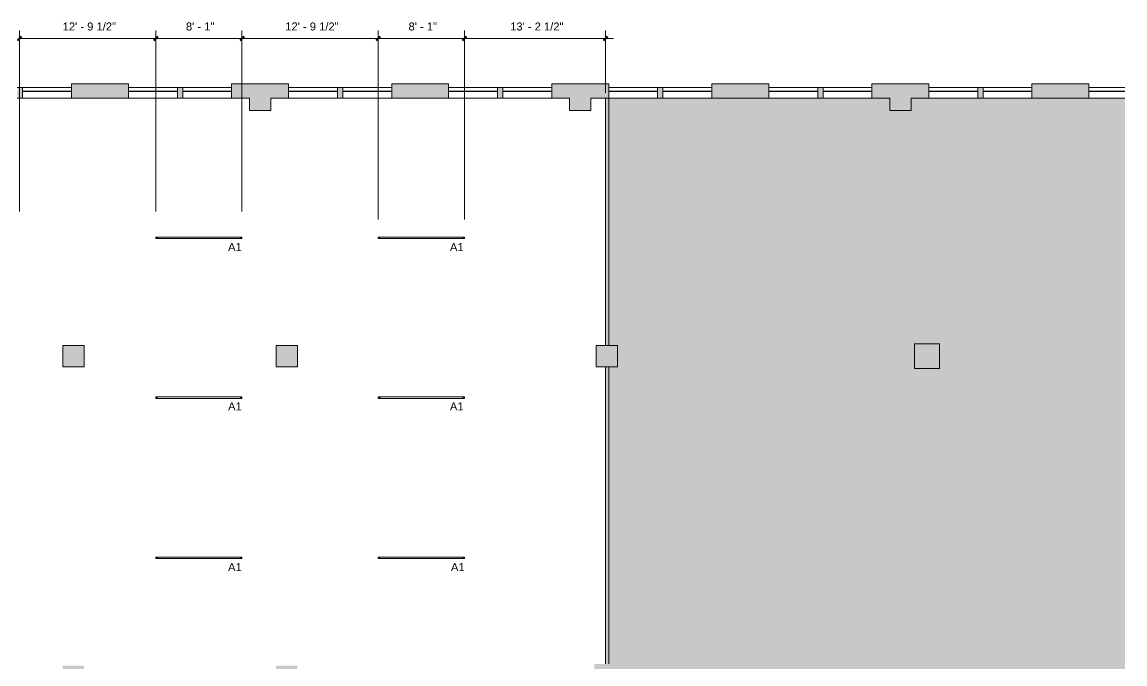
# Model space of a CAD drawing. Header units: inches. Extents: x 0 to 2024, y 708 to 2121.
# Drawn here: x 783 to 2024, y 1400 to 2121 of the extents above; entities that cross this region are included whole.
import ezdxf

# ---------------------------------------------------------------- set-up
doc = ezdxf.new("R2010")
doc.units = ezdxf.units.IN
doc.header["$MEASUREMENT"] = 0
for name, color, linetype, lineweight in [('A-ANNO-DIMS', 211, 'Continuous', 9), ('A-ANNO-DIMS-96', 211, 'Continuous', 9), ('A-CLNG', 13, 'Continuous', 13), ('A-DETL', 90, 'Continuous', 9), ('A-DETL-GENF', 92, 'Continuous', 9), ('A-WALL-PATT', 111, 'Continuous', 13), ('E-LITE-EQPM', 33, 'Continuous', 9), ('E-LITE-EQPM-IDEN', 33, 'Continuous', 9), ('I-WALL', 2, 'Continuous', 13), ('Victor Bldg - 6th Floor_LINK_dwg', 8, 'Continuous', 9), ('WINDOWS', 7, 'Continuous', 9), ('WINDOWS SILL', 7, 'Continuous', 9)]:
    doc.layers.add(name, color=color, linetype=linetype, lineweight=lineweight)
doc.styles.add('Arial', font='arial.ttf', dxfattribs={"height": 9})
doc.styles.add('Swis721 Lt BT', font='swissl.ttf', dxfattribs={"height": 9})
doc.dimstyles.new('OTJ_-_3_32__Linear__1_2__Tolerance', dxfattribs={"dimscale": 12, "dimtxt": 9.497835, "dimasz": 0.375, "dimexe": 0.75, "dimexo": 0.5, "dimgap": 0.5, "dimtad": 1, "dimdec": 1, "dimrnd": 0.5, "dimzin": 3, "dimdsep": 46, "dimlunit": 4, "dimtxsty": 'Swis721 Lt BT', "dimblk1": 'OBLIQUE', "dimblk2": 'OBLIQUE', "dimsah": 1, "dimcen": 0.09, "dimdle": 0.75, "dimazin": 0, "dimtfac": 1, "dimtdec": 4, "dimtix": 1, "dimtmove": 0, "dimatfit": 3, "dimfxl": 1, "dimtvp": 1, "dimfrac": 2, "dimtolj": 1, "dimtzin": 0, "dimarcsym": 2})

# ---------------------------------------------------------------- blocks, each defined once
blk = doc.blocks.new('Victor Bldg - 6th Floor_LINK_dwg-6972721-Level 06  RCP')
at = {"layer": 'WINDOWS'}
for p, q in [((839, 2043.5), (784, 2043.5)), ((839, 2043.2), (784, 2043.2)), ((958, 2043.5), (903, 2043.5)), ((958, 2043.2), (903, 2043.2)), ((1019, 2043.5), (964, 2043.5)), ((1019, 2043.2), (964, 2043.2)), ((1138, 2043.5), (1083, 2043.5)), ((1138, 2043.2), (1083, 2043.2)), ((1199, 2043.5), (1144, 2043.5)), ((1199, 2043.2), (1144, 2043.2)), ((1318, 2043.5), (1263, 2043.5)), ((1318, 2043.2), (1263, 2043.2)), ((1379, 2043.5), (1324, 2043.5)), ((1379, 2043.2), (1324, 2043.2)), ((1498, 2043.5), (1443, 2043.5)), ((1498, 2043.2), (1443, 2043.2)), ((1559, 2043.5), (1504, 2043.5)), ((1559, 2043.2), (1504, 2043.2)), ((1678, 2043.5), (1623, 2043.5)), ((1678, 2043.2), (1623, 2043.2)), ((1739, 2043.5), (1684, 2043.5)), ((1739, 2043.2), (1684, 2043.2)), ((1858, 2043.5), (1803, 2043.5)), ((1858, 2043.2), (1803, 2043.2)), ((1919, 2043.5), (1864, 2043.5)), ((1919, 2043.2), (1864, 2043.2)), ((2023.5, 2043.5), (1983, 2043.5)), ((2023.5, 2043.2), (1983, 2043.2))]:
    blk.add_line(p, q, dxfattribs=at)
at = {"layer": 'WINDOWS SILL'}
for p, q in [((839, 2047.5), (784, 2047.5)), ((958, 2047.5), (903, 2047.5)), ((1019, 2047.5), (964, 2047.5)), ((1138, 2047.5), (1083, 2047.5)), ((1199, 2047.5), (1144, 2047.5)), ((1318, 2047.5), (1263, 2047.5)), ((1379, 2047.5), (1324, 2047.5)), ((1498, 2047.5), (1443, 2047.5)), ((1559, 2047.5), (1504, 2047.5)), ((1678, 2047.5), (1623, 2047.5)), ((1739, 2047.5), (1684, 2047.5)), ((1858, 2047.5), (1803, 2047.5)), ((1919, 2047.5), (1864, 2047.5)), ((2023.5, 2047.5), (1983, 2047.5)), ((839, 2035.5), (784, 2035.5)), ((958, 2035.5), (903, 2035.5)), ((1019, 2035.5), (964, 2035.5)), ((1138, 2035.5), (1083, 2035.5)), ((1199, 2035.5), (1144, 2035.5)), ((1318, 2035.5), (1263, 2035.5)), ((1379, 2035.5), (1324, 2035.5)), ((1498, 2035.5), (1443, 2035.5)), ((1559, 2035.5), (1504, 2035.5)), ((1678, 2035.5), (1623, 2035.5)), ((1739, 2035.5), (1684, 2035.5)), ((1858, 2035.5), (1803, 2035.5)), ((1919, 2035.5), (1864, 2035.5)), ((2023.5, 2035.5), (1983, 2035.5))]:
    blk.add_line(p, q, dxfattribs=at)
blk = doc.blocks.new('L-Pendant-Axis-Sculpt-Direct_Indirect - SCDI-F-8-4584194-Level 06  RCP')
at = {"layer": 'A-DETL-GENF'}
for p, q in [((48.5, 0.875), (-48.5, 0.875)), ((-48.5, 0.875), (-48.5, -0.875)), ((-48.5, 0.875), (48.5, 0.875)), ((-48.5, -0.875), (-48.5, 0.875)), ((48.5, -0.875), (48.5, 0.875)), ((48.5, 0.875), (48.5, -0.875)), ((-48.5, -0.875), (48.5, -0.875)), ((48.5, -0.875), (-48.5, -0.875))]:
    blk.add_line(p, q, dxfattribs=at)
for centre in [(-47, 0), (47, 0)]:
    blk.add_circle(centre, 0.25, dxfattribs=at)
blk = doc.blocks.new('DIMBLOCK14-Level 06  RCP')
at = {"layer": 'A-ANNO-DIMS-96'}
for p, q in [((780.4, 1908.1), (780.4, 2111.6)), ((933.6, 1908.1), (933.6, 2111.6)), ((780.4, 2102.6), (933.6, 2102.6)), ((780.4, 2102.6), (780.4, 1908.1)), ((933.6, 2102.6), (933.6, 1908.1))]:
    blk.add_line(p, q, dxfattribs=at)
at = {"layer": 'A-ANNO-DIMS-96', "lineweight": 50}
for p, q in [((780.4, 2102.6), (778.1, 2100.3)), ((780.4, 2102.6), (782.6, 2104.8)), ((933.6, 2102.6), (931.4, 2100.3)), ((933.6, 2102.6), (935.9, 2104.8))]:
    blk.add_line(p, q, dxfattribs=at)
at = {"layer": 'A-ANNO-DIMS-96', "color": 0, "insert": (829, 2120.6), "char_height": 9, "width": 67.118, "attachment_point": 1, "line_spacing_factor": 1.005062, "style": 'Swis721 Lt BT'}
blk.add_mtext('12\' - 9 1/2"', dxfattribs=at)
blk = doc.blocks.new('_Oblique')
at = {"color": 0, "linetype": 'ByBlock', "lineweight": -2}
blk.add_line((-0.5, -0.5), (0.5, 0.5), dxfattribs=at)
blk = doc.blocks.new('DIMBLOCK15-Level 06  RCP')
at = {"layer": 'A-ANNO-DIMS-96'}
for p, q in [((933.6, 1908.1), (933.6, 2111.6)), ((1030.6, 1908.1), (1030.6, 2111.6)), ((933.6, 2102.6), (1030.6, 2102.6)), ((933.6, 2102.6), (933.6, 1908.1)), ((1030.6, 2102.6), (1030.6, 1908.1))]:
    blk.add_line(p, q, dxfattribs=at)
at = {"layer": 'A-ANNO-DIMS-96', "lineweight": 50}
for p, q in [((933.6, 2102.6), (931.4, 2100.3)), ((933.6, 2102.6), (935.9, 2104.8)), ((1030.6, 2102.6), (1028.4, 2100.3)), ((1030.6, 2102.6), (1032.9, 2104.8))]:
    blk.add_line(p, q, dxfattribs=at)
at = {"layer": 'A-ANNO-DIMS-96', "color": 0, "insert": (967.6, 2120.6), "char_height": 9, "width": 34.916, "attachment_point": 1, "line_spacing_factor": 1.005062, "style": 'Swis721 Lt BT'}
blk.add_mtext('8\' - 1"', dxfattribs=at)
blk = doc.blocks.new('DIMBLOCK16-Level 06  RCP')
at = {"layer": 'A-ANNO-DIMS-96'}
for p, q in [((1030.6, 1908.1), (1030.6, 2111.6)), ((1183.9, 1899), (1183.9, 2111.6)), ((1030.6, 2102.6), (1183.9, 2102.6)), ((1030.6, 2102.6), (1030.6, 1908.1)), ((1183.9, 2102.6), (1183.9, 1899))]:
    blk.add_line(p, q, dxfattribs=at)
at = {"layer": 'A-ANNO-DIMS-96', "lineweight": 50}
for p, q in [((1030.6, 2102.6), (1028.4, 2100.3)), ((1030.6, 2102.6), (1032.9, 2104.8)), ((1183.9, 2102.6), (1181.7, 2100.3)), ((1183.9, 2102.6), (1186.2, 2104.8))]:
    blk.add_line(p, q, dxfattribs=at)
at = {"layer": 'A-ANNO-DIMS-96', "color": 0, "insert": (1079.3, 2120.6), "char_height": 9, "width": 67.118, "attachment_point": 1, "line_spacing_factor": 1.005062, "style": 'Swis721 Lt BT'}
blk.add_mtext('12\' - 9 1/2"', dxfattribs=at)
blk = doc.blocks.new('DIMBLOCK17-Level 06  RCP')
at = {"layer": 'A-ANNO-DIMS-96'}
for p, q in [((1183.9, 1899), (1183.9, 2111.6)), ((1280.9, 1899), (1280.9, 2111.6)), ((1183.9, 2102.6), (1280.9, 2102.6)), ((1183.9, 2102.6), (1183.9, 1899)), ((1280.9, 2102.6), (1280.9, 1899))]:
    blk.add_line(p, q, dxfattribs=at)
at = {"layer": 'A-ANNO-DIMS-96', "lineweight": 50}
for p, q in [((1183.9, 2102.6), (1181.7, 2100.3)), ((1183.9, 2102.6), (1186.2, 2104.8)), ((1280.9, 2102.6), (1278.7, 2100.3)), ((1280.9, 2102.6), (1283.2, 2104.8))]:
    blk.add_line(p, q, dxfattribs=at)
at = {"layer": 'A-ANNO-DIMS-96', "color": 0, "insert": (1217.9, 2120.6), "char_height": 9, "width": 34.916, "attachment_point": 1, "line_spacing_factor": 1.005062, "style": 'Swis721 Lt BT'}
blk.add_mtext('8\' - 1"', dxfattribs=at)
blk = doc.blocks.new('DIMBLOCK18-Level 06  RCP')
at = {"layer": 'A-ANNO-DIMS-96'}
for p, q in [((1280.9, 1899), (1280.9, 2111.6)), ((1439.5, 2041.5), (1439.5, 2111.6)), ((1280.9, 2102.6), (1448.5, 2102.6)), ((1280.9, 2102.6), (1280.9, 1899)), ((1439.5, 2102.6), (1439.5, 2041.5))]:
    blk.add_line(p, q, dxfattribs=at)
at = {"layer": 'A-ANNO-DIMS-96', "lineweight": 50}
for p, q in [((1280.9, 2102.6), (1278.7, 2100.3)), ((1280.9, 2102.6), (1283.2, 2104.8)), ((1439.5, 2102.6), (1437.3, 2100.3)), ((1439.5, 2102.6), (1441.8, 2104.8))]:
    blk.add_line(p, q, dxfattribs=at)
at = {"layer": 'A-ANNO-DIMS-96', "color": 0, "insert": (1332.2, 2120.6), "char_height": 9, "width": 67.118, "attachment_point": 1, "line_spacing_factor": 1.005062, "style": 'Swis721 Lt BT'}
blk.add_mtext('13\' - 2 1/2"', dxfattribs=at)

msp = doc.modelspace()

# ---------------------------------------------------------------- hatches: boundary and pattern name
at = {"layer": 'A-DETL-GENF'}
h = msp.add_hatch(color=7, dxfattribs=at)
h.paths.add_polyline_path([(30, 707.52), (34.12, 707.52), (34.12, 728.5), (12, 728.5), (12, 716.5), (3.5, 716.5), (3.5, 707.52), (14.84, 707.52)], flags=0)
h.paths.add_polyline_path([(12, 814.5), (34.12, 814.5), (34.12, 896.5), (12, 896.5), (12, 884.5), (3.5, 884.5), (3.5, 826.5), (12, 826.5)], flags=0)
h.paths.add_polyline_path([(12, 982.5), (34.12, 982.5), (34.12, 1064.5), (12, 1064.5), (12, 1052.5), (3.5, 1052.5), (3.5, 994.5), (12, 994.5)], flags=0)
h.paths.add_polyline_path([(493, 1013.5), (517, 1013.5), (517, 1037.5), (493, 1037.5), (493, 1021.82)], flags=0)
h.paths.add_polyline_path([(24.38, 1150.5), (34.12, 1150.5), (34.12, 1206), (24.38, 1206), (24.38, 1249.75), (5.5, 1249.75), (5.5, 1242), (0, 1242), (0, 1162.5), (12, 1162.5), (12, 1150.5)], flags=0)
h.paths.add_polyline_path([(20.25, 1301.25), (24.38, 1301.25), (24.38, 1355.38), (34.12, 1355.38), (34.12, 1400.5), (12, 1400.5), (12, 1387), (0, 1387), (0, 1309), (5.5, 1309), (5.5, 1301.25)], flags=0)
h.paths.add_polyline_path([(1453, 1371.5), (1455, 1371.5), (1455, 1399.5), (1427, 1399.5), (1427, 1371.5), (1443, 1371.5)], flags=0)
h.paths.add_polyline_path([(1815, 1371.5), (1815, 1399.5), (1787, 1399.5), (1787, 1371.5), (1813.84, 1371.5)], flags=0)
h.paths.add_polyline_path([(829, 1373.5), (853, 1373.5), (853, 1397.5), (829, 1397.5)], flags=0)
h.paths.add_polyline_path([(1093, 1373.5), (1093, 1397.5), (1069, 1397.5), (1069, 1373.5)], flags=0)
h.paths.add_polyline_path([(517, 1373.5), (517, 1397.5), (493, 1397.5), (493, 1373.5)], flags=0)
h.paths.add_polyline_path([(34.12, 1486.5), (34.12, 1568.5), (12, 1568.5), (12, 1555), (3.5, 1555), (3.5, 1500), (12, 1500), (12, 1486.5), (30, 1486.5)], flags=0)
h.paths.add_polyline_path([(30, 1654.5), (34.12, 1654.5), (34.12, 1736.5), (12, 1736.5), (12, 1723), (3.5, 1723), (3.5, 1668), (12, 1668), (12, 1654.5)], flags=0)
h.paths.add_polyline_path([(1787, 1731.5), (1815, 1731.5), (1815, 1759.5), (1787, 1759.5), (1787, 1733.5)], flags=0)
h.paths.add_polyline_path([(1431.73, 1733.5), (1453, 1733.5), (1453, 1757.5), (1429, 1757.5), (1429, 1733.5)], flags=0)
h.paths.add_polyline_path([(1069, 1733.5), (1093, 1733.5), (1093, 1757.5), (1069, 1757.5)], flags=0)
h.paths.add_polyline_path([(853, 1733.5), (853, 1757.5), (829, 1757.5), (829, 1733.5)], flags=0)
h.paths.add_polyline_path([(493, 1733.5), (517, 1733.5), (517, 1757.5), (493, 1757.5)], flags=0)
h.paths.add_polyline_path([(24.38, 1822.5), (34.12, 1822.5), (34.12, 1872.5), (24.38, 1872.5), (24.38, 1923.25), (5.5, 1923.25), (5.5, 1915.5), (0, 1915.5), (0, 1836), (12, 1836), (12, 1822.5)], flags=0)
h.paths.add_polyline_path([(20.25, 1974.75), (24.38, 1974.75), (24.38, 2031.38), (37.25, 2031.38), (37.25, 2049.5), (29.5, 2049.5), (29.5, 2055), (0, 2055), (0, 1982.5), (5.5, 1982.5), (5.5, 1974.75)], flags=0)
h.paths.add_polyline_path([(1063, 2021.5), (1063, 2035.5), (1083, 2035.5), (1083, 2051.5), (1019, 2051.5), (1019, 2035.5), (1039, 2035.5), (1039, 2021.5), (1056.5, 2021.5)], flags=0)
h.paths.add_polyline_path([(1416.5, 2021.5), (1423, 2021.5), (1423, 2035.5), (1443, 2035.5), (1443, 2051.5), (1379, 2051.5), (1379, 2035.5), (1399, 2035.5), (1399, 2021.5)], flags=0)
h.paths.add_polyline_path([(1776.5, 2021.5), (1783, 2021.5), (1783, 2035.5), (1803, 2035.5), (1803, 2051.5), (1739, 2051.5), (1739, 2035.5), (1759, 2035.5), (1759, 2021.5)], flags=0)
h.paths.add_polyline_path([(703, 2021.5), (703, 2035.5), (723, 2035.5), (723, 2051.5), (659, 2051.5), (659, 2035.5), (679, 2035.5), (679, 2021.5), (685.5, 2021.5)], flags=0)
h.paths.add_polyline_path([(499.38, 2021.5), (517, 2021.5), (517, 2035.5), (543, 2035.5), (543, 2051.5), (480, 2051.5), (480, 2052.5), (447.75, 2052.5), (447.75, 2031.38), (493, 2031.38), (493, 2021.5)], flags=0)
h.paths.add_polyline_path([(407.75, 2031.38), (407.75, 2052.5), (360.75, 2052.5), (360.75, 2031.38)], flags=0)
h.paths.add_polyline_path([(88.75, 2031.38), (135.25, 2031.38), (135.25, 2052.5), (126.25, 2052.5), (126.25, 2055), (96.5, 2055), (96.5, 2049.5), (88.75, 2049.5), (88.75, 2035.5)], flags=0)
h.paths.add_polyline_path([(216.77, 2031.38), (226.75, 2031.38), (226.75, 2052.5), (177.75, 2052.5), (177.75, 2031.38)], flags=0)
h.paths.add_polyline_path([(318.25, 2031.38), (318.25, 2052.5), (269.38, 2052.5), (269.38, 2031.38)], flags=0)
h.paths.add_polyline_path([(598, 2035.5), (604, 2035.5), (604, 2047.5), (598, 2047.5)], flags=0)
h.paths.add_polyline_path([(784, 2035.5), (784, 2047.5), (778, 2047.5), (778, 2035.5)], flags=0)
h.paths.add_polyline_path([(958, 2035.5), (964, 2035.5), (964, 2047.5), (958, 2047.5)], flags=0)
h.paths.add_polyline_path([(839, 2035.5), (903, 2035.5), (903, 2051.5), (839, 2051.5)], flags=0)
h.paths.add_polyline_path([(1504, 2035.5), (1504, 2047.5), (1498, 2047.5), (1498, 2035.5)], flags=0)
h.paths.add_polyline_path([(1864, 2035.5), (1864, 2047.5), (1858, 2047.5), (1858, 2035.5)], flags=0)
h.paths.add_polyline_path([(1684, 2035.5), (1684, 2047.5), (1678, 2047.5), (1678, 2035.5)], flags=0)
h.paths.add_polyline_path([(1623, 2035.5), (1623, 2051.5), (1559, 2051.5), (1559, 2035.5)], flags=0)
h.paths.add_polyline_path([(1919, 2035.5), (1983, 2035.5), (1983, 2051.5), (1919, 2051.5), (1919, 2047.5)], flags=0)
h.paths.add_polyline_path([(1138, 2035.5), (1144, 2035.5), (1144, 2047.5), (1138, 2047.5)], flags=0)
h.paths.add_polyline_path([(1199, 2035.5), (1263, 2035.5), (1263, 2051.5), (1199, 2051.5), (1199, 2047.5)], flags=0)
h.paths.add_polyline_path([(1324, 2035.5), (1324, 2047.5), (1318, 2047.5), (1318, 2035.5)], flags=0)
h = msp.add_hatch(color=9, dxfattribs=at)
h.paths.add_polyline_path([(770.25, 707.52), (2023.53, 707.52), (2023.53, 2035.5), (1783, 2035.5), (1783, 2021.5), (1759, 2021.5), (1759, 2035.5), (1443, 2035.5), (1443, 1757.5), (1453, 1757.5), (1453, 1733.5), (1443, 1733.5), (1443, 1399.5), (1455, 1399.5), (1455, 1371.5), (1443, 1371.5), (1443, 1301.25), (1883.86, 1301.25), (1883.86, 1238), (1986, 1238), (1986, 749.5), (807.87, 749.5), (807.87, 748.75), (806.37, 748.75), (806.37, 750.75), (805.87, 750.75), (805.87, 752.25), (806.37, 752.25), (806.37, 753), (770.12, 753), (770.12, 752.25), (770.62, 752.25), (770.62, 750.75), (770.12, 750.75), (770.12, 748.75), (768.62, 748.75), (768.62, 749.5), (765.5, 749.5), (765.5, 872.5), (34.12, 872.5), (34.12, 814.5), (30, 814.5), (30, 728.5), (34.12, 728.5), (34.12, 707.52), (770.12, 707.52)], flags=0)
h.paths.add_polyline_path([(1004.38, 813), (1040.62, 813), (1040.62, 813.75), (1040.12, 813.75), (1040.12, 815.25), (1040.62, 815.25), (1040.62, 818.38), (1042.12, 818.38), (1042.12, 817.63), (1052.5, 817.63), (1052.5, 912.5), (993, 912.5), (993, 951.5), (907.38, 951.5), (907.38, 817.63), (1002.88, 817.63), (1002.88, 818.38), (1004.38, 818.38), (1004.38, 815.25), (1004.88, 815.25), (1004.88, 813.75), (1004.38, 813.75)], flags=0)
h.paths.add_polyline_path([(899.19, 813), (899.19, 815.38), (898.69, 815.38), (898.69, 816.88), (899.19, 816.88), (899.19, 818.38), (900.69, 818.38), (900.69, 817.63), (902.75, 817.63), (902.75, 951.5), (833.62, 951.5), (833.62, 817.63), (861.44, 817.63), (861.44, 818.38), (862.94, 818.38), (862.94, 816.88), (863.44, 816.88), (863.44, 815.38), (862.94, 815.38), (862.94, 813), (899.06, 813)], flags=0)
h.paths.add_polyline_path([(1286.63, 813), (1286.63, 814.75), (1286.13, 814.75), (1286.13, 816.25), (1286.63, 816.25), (1286.63, 817.75), (1288.13, 817.75), (1288.13, 817), (1321.5, 817), (1321.5, 865.13), (1290.75, 865.13), (1290.75, 912.5), (1058.5, 912.5), (1058.5, 817), (1248.88, 817), (1248.88, 817.75), (1250.38, 817.75), (1250.38, 816.25), (1250.88, 816.25), (1250.88, 814.75), (1250.38, 814.75), (1250.38, 813), (1286.5, 813)], flags=0)
h.paths.add_polyline_path([(1977, 818), (1977, 994.5), (1953.63, 994.5), (1953.63, 818)], flags=0)
h.paths.add_polyline_path([(1737.13, 818), (1947.62, 818), (1947.62, 994.5), (1842, 994.5), (1842, 1002.5), (1843.49, 1002.5), (1843.49, 1138.5), (1842, 1138.5), (1842, 1141.5), (1737.13, 1141.5), (1737.13, 818.38)], flags=0)
h.paths.add_polyline_path([(1730.13, 818), (1730.13, 1140.5), (1637.5, 1140.5), (1637.5, 1106.5), (1630.5, 1106.5), (1630.5, 1064.5), (1637.5, 1064.5), (1637.5, 1001.5), (1630.5, 1001.5), (1630.5, 959.5), (1637.5, 959.5), (1637.5, 897.5), (1630.5, 897.5), (1630.5, 855.5), (1637.5, 855.5), (1637.5, 818)], flags=0)
h.paths.add_polyline_path([(1484.5, 818), (1484.5, 855.5), (1491.5, 855.5), (1491.5, 897.5), (1484.5, 897.5), (1484.5, 959.5), (1491.5, 959.5), (1491.5, 1001.5), (1484.5, 1001.5), (1484.5, 1064.5), (1491.5, 1064.5), (1491.5, 1106.5), (1484.5, 1106.5), (1484.5, 1153.5), (1388.5, 1153.5), (1388.5, 1106.5), (1381.5, 1106.5), (1381.5, 1143.5), (1321.5, 1143.5), (1321.5, 1013.5), (1323.13, 1013.5), (1323.13, 1014.25), (1324.63, 1014.25), (1324.65, 1012.75), (1325.13, 1012.75), (1325.13, 1011.25), (1324.63, 1011.25), (1324.63, 1008.5), (1360.88, 1008.5), (1360.88, 1011.25), (1360.38, 1011.25), (1360.38, 1012.75), (1360.88, 1012.75), (1360.88, 1014.25), (1362.38, 1014.25), (1362.38, 1013.5), (1381.5, 1013.5), (1381.5, 1064.5), (1388.5, 1064.5), (1388.5, 818)], flags=0)
h.paths.add_polyline_path([(1318, 868.63), (1318, 912.5), (1294.25, 912.5), (1294.25, 868.63)], flags=0)
h.paths.add_polyline_path([(1023.22, 916), (1023.22, 936.5), (1026.38, 936.5), (1026.38, 1013.5), (1029.88, 1013.5), (1029.88, 936.5), (1038.55, 936.5), (1038.55, 1013.5), (1036, 1013.5), (1036, 1234.5), (867.38, 1234.5), (867.38, 957.5), (993, 957.5), (993, 1017.5), (1016.5, 1017.5), (1016.5, 1013.5), (997, 1013.5), (997, 916)], flags=0)
h.paths.add_polyline_path([(1047.22, 924.5), (1257.5, 924.5), (1257.5, 960.5), (1261, 960.5), (1261, 928), (1317.25, 928), (1317.25, 929.12), (1318.75, 929.12), (1318.75, 929.62), (1320.25, 929.62), (1320.25, 929.12), (1321.5, 929.12), (1321.5, 965.37), (1320.25, 965.37), (1320.25, 964.87), (1318.75, 964.87), (1318.75, 965.37), (1317.25, 965.37), (1317.25, 966.87), (1318, 966.87), (1318, 1004.12), (1261, 1004.12), (1261, 1009.12), (1318, 1009.12), (1318, 1066.12), (1042, 1066.12), (1042, 1013.5), (1042.05, 1013.5), (1042.05, 936.5), (1047.22, 936.5)], flags=0)
h.paths.add_polyline_path([(838, 957.5), (861.38, 957.5), (861.38, 1234.5), (838, 1234.5), (838, 962.48)], flags=0)
h.paths.add_polyline_path([(1953.63, 1000.5), (1980, 1000.5), (1980, 1232), (1886.36, 1232), (1886.36, 1138.5), (1885.99, 1138.5), (1885.99, 1000.5), (1947.62, 1000.5)], flags=0)
h.paths.add_polyline_path([(1876.13, 1002.5), (1876.99, 1002.5), (1876.99, 1138.5), (1848.11, 1138.5), (1848.11, 1002.5)], flags=0)
h.paths.add_polyline_path([(1317.17, 1070.12), (1318, 1070.12), (1318, 1080.12), (1042, 1080.12), (1042, 1070.12), (1249.2, 1070.12)], flags=0)
h.paths.add_polyline_path([(1318, 1084.12), (1318, 1149.62), (1317.25, 1149.62), (1317.25, 1151.13), (1319.25, 1151.13), (1319.25, 1151.63), (1320.75, 1151.63), (1320.75, 1151.13), (1322.25, 1151.13), (1322.25, 1149.62), (1321.5, 1149.62), (1321.5, 1147), (1381.5, 1147), (1381.5, 1234.5), (1379.13, 1234.5), (1379.13, 1233.75), (1377.63, 1233.75), (1377.63, 1235.25), (1377.13, 1235.25), (1377.13, 1236.75), (1377.63, 1236.75), (1377.63, 1238), (1341.38, 1238), (1341.38, 1236.75), (1341.88, 1236.75), (1341.88, 1235.25), (1341.38, 1235.25), (1341.38, 1233.75), (1339.88, 1233.75), (1339.88, 1234.5), (1321.5, 1234.5), (1321.5, 1188.88), (1322.25, 1188.88), (1322.25, 1187.38), (1320.75, 1187.38), (1320.75, 1186.88), (1319.25, 1186.88), (1319.25, 1187.38), (1317.25, 1187.38), (1317.25, 1188.88), (1318, 1188.88), (1318, 1199), (1248, 1199), (1248, 1191.75), (1242, 1191.75), (1242, 1215.75), (1104, 1215.75), (1104, 1191.75), (1098, 1191.75), (1098, 1220), (1042, 1220), (1042, 1084.12), (1317.79, 1084.12)], flags=0)
h.paths.add_polyline_path([(1876.99, 1146.5), (1880.36, 1146.5), (1880.36, 1189.88), (1879.63, 1189.88), (1879.63, 1154), (1828.63, 1154), (1828.63, 1146.5), (1876.13, 1146.5)], flags=0)
h.paths.add_polyline_path([(1737.13, 1146.5), (1767.13, 1146.5), (1767.13, 1233.38), (1636.5, 1233.38), (1636.5, 1147.5), (1737.13, 1147.5)], flags=0)
h.paths.add_polyline_path([(1388.5, 1165.5), (1488, 1165.5), (1488, 1234.5), (1443.88, 1234.5), (1443.88, 1233.75), (1442.38, 1233.75), (1442.38, 1235.25), (1441.88, 1235.25), (1441.88, 1236.75), (1442.38, 1236.75), (1442.38, 1238), (1406.12, 1238), (1406.12, 1236.75), (1406.62, 1236.75), (1406.62, 1235.25), (1406.12, 1235.25), (1406.12, 1233.75), (1404.62, 1233.75), (1404.62, 1234.5), (1402, 1234.5), (1402, 1228.5), (1385, 1228.5), (1385, 1165.5)], flags=0)
h.paths.add_polyline_path([(1249.2, 1202.5), (1318, 1202.5), (1318, 1234.5), (1248, 1234.5), (1248, 1202.5)], flags=0)
h.paths.add_polyline_path([(1104, 1219.75), (1244.5, 1219.75), (1244.5, 1232), (1101.5, 1232), (1101.5, 1219.75)], flags=0)
h.paths.add_polyline_path([(1087, 1223.5), (1098, 1223.5), (1098, 1234.5), (1042, 1234.5), (1042, 1223.5)], flags=0)
h.paths.add_polyline_path([(1398.5, 1232), (1398.5, 1234.5), (1385, 1234.5), (1385, 1232), (1388.5, 1232)], flags=0)
h.paths.add_polyline_path([(1813.84, 1371.5), (1787, 1371.5), (1787, 1399.5), (1815, 1399.5), (1815, 1371.5)], flags=0)
h.paths.add_polyline_path([(1815, 1731.5), (1787, 1731.5), (1787, 1759.5), (1815, 1759.5), (1815, 1733.5)], flags=0)
at = {"layer": 'A-WALL-PATT', "lineweight": 9}
for points in [[(1443, 1757.5), (1443, 2035.5), (1439.5, 2035.5), (1439.5, 1757.5)], [(1439.5, 1399.5), (1443, 1399.5), (1443, 1733.5), (1439.5, 1733.5), (1439.5, 1408.13)]]:
    msp.add_hatch(color=7, dxfattribs=at).paths.add_polyline_path(points, flags=0)

# ---------------------------------------------------------------- linework, layer by layer
at = {"layer": 'A-CLNG'}
for p, q in [((839, 2035.5), (784, 2035.5)), ((958, 2035.5), (903, 2035.5)), ((1019, 2035.5), (964, 2035.5)), ((1138, 2035.5), (1083, 2035.5)), ((1199, 2035.5), (1144, 2035.5)), ((1318, 2035.5), (1263, 2035.5)), ((1379, 2035.5), (1324, 2035.5))]:
    msp.add_line(p, q, dxfattribs=at)
at = {"layer": 'A-DETL'}
for p, q in [((784, 2047.5), (778, 2047.5)), ((784, 2035.5), (784, 2047.5)), ((903, 2051.5), (839, 2051.5)), ((839, 2051.5), (839, 2035.5)), ((903, 2035.5), (903, 2051.5)), ((964, 2047.5), (958, 2047.5)), ((958, 2047.5), (958, 2035.5)), ((964, 2035.5), (964, 2047.5)), ((1083, 2051.5), (1019, 2051.5)), ((1019, 2051.5), (1019, 2035.5)), ((1083, 2035.5), (1083, 2051.5)), ((1144, 2047.5), (1138, 2047.5)), ((1138, 2047.5), (1138, 2035.5)), ((1144, 2035.5), (1144, 2047.5)), ((1263, 2051.5), (1199, 2051.5)), ((1199, 2051.5), (1199, 2035.5)), ((1263, 2035.5), (1263, 2051.5)), ((1324, 2047.5), (1318, 2047.5)), ((1318, 2047.5), (1318, 2035.5)), ((1324, 2035.5), (1324, 2047.5)), ((1443, 2051.5), (1379, 2051.5)), ((1379, 2051.5), (1379, 2035.5)), ((1443, 2035.5), (1443, 2051.5)), ((1504, 2047.5), (1498, 2047.5)), ((1498, 2047.5), (1498, 2035.5)), ((1504, 2035.5), (1504, 2047.5)), ((1623, 2051.5), (1559, 2051.5)), ((1559, 2051.5), (1559, 2035.5)), ((1623, 2035.5), (1623, 2051.5)), ((1684, 2047.5), (1678, 2047.5)), ((1678, 2047.5), (1678, 2035.5)), ((1684, 2035.5), (1684, 2047.5)), ((1803, 2051.5), (1739, 2051.5)), ((1739, 2051.5), (1739, 2035.5)), ((1803, 2035.5), (1803, 2051.5)), ((1864, 2047.5), (1858, 2047.5)), ((1858, 2047.5), (1858, 2035.5)), ((1864, 2035.5), (1864, 2047.5)), ((1983, 2051.5), (1919, 2051.5)), ((1919, 2051.5), (1919, 2035.5)), ((1983, 2035.5), (1983, 2051.5)), ((778, 2035.5), (784, 2035.5)), ((839, 2035.5), (903, 2035.5)), ((958, 2035.5), (964, 2035.5)), ((1019, 2035.5), (1039, 2035.5)), ((1039, 2035.5), (1039, 2021.5)), ((1063, 2021.5), (1063, 2035.5)), ((1063, 2035.5), (1083, 2035.5)), ((1138, 2035.5), (1144, 2035.5)), ((1199, 2035.5), (1263, 2035.5)), ((1318, 2035.5), (1324, 2035.5)), ((1379, 2035.5), (1399, 2035.5)), ((1399, 2035.5), (1399, 2021.5)), ((1423, 2021.5), (1423, 2035.5)), ((1423, 2035.5), (1443, 2035.5)), ((1498, 2035.5), (1443, 2035.5)), ((1443, 2035.5), (1443, 1757.5)), ((1498, 2035.5), (1504, 2035.5)), ((1559, 2035.5), (1504, 2035.5)), ((1559, 2035.5), (1623, 2035.5)), ((1678, 2035.5), (1623, 2035.5)), ((1678, 2035.5), (1684, 2035.5)), ((1739, 2035.5), (1684, 2035.5)), ((1739, 2035.5), (1759, 2035.5)), ((1759, 2035.5), (1759, 2021.5)), ((1783, 2021.5), (1783, 2035.5)), ((1783, 2035.5), (1803, 2035.5)), ((1858, 2035.5), (1803, 2035.5)), ((1858, 2035.5), (1864, 2035.5)), ((1919, 2035.5), (1864, 2035.5)), ((1919, 2035.5), (1983, 2035.5)), ((2023.53, 2035.5), (1983, 2035.5)), ((1039, 2021.5), (1063, 2021.5)), ((1399, 2021.5), (1423, 2021.5)), ((1759, 2021.5), (1783, 2021.5)), ((853, 1757.5), (829, 1757.5)), ((829, 1757.5), (829, 1733.5)), ((853, 1733.5), (853, 1757.5)), ((1093, 1757.5), (1069, 1757.5)), ((1069, 1757.5), (1069, 1733.5)), ((1093, 1733.5), (1093, 1757.5)), ((1429, 1757.5), (1429, 1733.5)), ((1453, 1757.5), (1429, 1757.5)), ((1453, 1733.5), (1453, 1757.5)), ((1815, 1759.5), (1787, 1759.5)), ((1787, 1759.5), (1787, 1731.5)), ((1815, 1731.5), (1815, 1759.5)), ((829, 1733.5), (853, 1733.5)), ((1069, 1733.5), (1093, 1733.5)), ((1429, 1733.5), (1453, 1733.5)), ((1443, 1733.5), (1443, 1399.5)), ((1787, 1731.5), (1815, 1731.5))]:
    msp.add_line(p, q, dxfattribs=at)
at = {"layer": 'I-WALL', "color": 8, "lineweight": 20}
for p, q in [((1439.5, 1757.5), (1439.5, 2035.5)), ((1443, 2035.5), (1443, 1757.5)), ((1439.5, 1399.5), (1439.5, 1733.5)), ((1443, 1733.5), (1443, 1399.5))]:
    msp.add_line(p, q, dxfattribs=at)

# ---------------------------------------------------------------- block references
at = {"layer": 'E-LITE-EQPM'}
for p in [(982.14, 1878.5), (1232.4, 1878.5)]:
    msp.add_blockref('L-Pendant-Axis-Sculpt-Direct_Indirect - SCDI-F-8-4584194-Level 06  RCP', p, dxfattribs=at)
at = {"layer": 'E-LITE-EQPM', "rotation": 180}
for p in [(982.14, 1698.75), (1232.4, 1698.75), (982.14, 1518.75), (1232.4, 1518.75)]:
    msp.add_blockref('L-Pendant-Axis-Sculpt-Direct_Indirect - SCDI-F-8-4584194-Level 06  RCP', p, dxfattribs=at)
at = {"layer": 'Victor Bldg - 6th Floor_LINK_dwg', "color": 7}
msp.add_blockref('Victor Bldg - 6th Floor_LINK_dwg-6972721-Level 06  RCP', (0, 0), dxfattribs=at)

# ---------------------------------------------------------------- texts
at = {"layer": 'E-LITE-EQPM-IDEN', "char_height": 9, "width": 18.786, "attachment_point": 1, "style": 'Arial'}
for insert in [(1014.98, 1872.65), (1264.47, 1872.65), (1014.98, 1693.47), (1264.47, 1693.47), (1014.98, 1512.83), (1265.61, 1512.83)]:
    msp.add_mtext('A1', dxfattribs=dict(at, insert=insert))

# ---------------------------------------------------------------- dimensions: what is measured, and where the dimension line sits
at = {"layer": 'A-ANNO-DIMS'}
for base, p1, p2, override, picture, middle in [((933.6438, 2102.5845), (780.3875, 1902.1408), (933.6438, 1902.1408), {"dimpost": '<>', "dimfxl": 153.25625}, 'DIMBLOCK14-Level 06  RCP', (857.0156, 2113.7261)), ((1183.9, 2102.58), (1030.64, 1902.14), (1183.9, 1892.99), {"dimpost": '<>', "dimfxl": 153.529413}, 'DIMBLOCK16-Level 06  RCP', (1107.27, 2113.73)), ((1439.5, 2102.58), (1280.9, 1892.99), (1439.5, 2035.5), {"dimpost": '<>', "dimfxl": 213.223078}, 'DIMBLOCK18-Level 06  RCP', (1360.2, 2113.73)), ((1030.64, 2102.58), (933.64, 1902.14), (1030.64, 1902.14), {"dimpost": '<>', "dimfxl": 97}, 'DIMBLOCK15-Level 06  RCP', (982.14, 2113.21)), ((1280.9, 2102.58), (1183.9, 1892.99), (1280.9, 1892.99), {"dimpost": '<>', "dimfxl": 97}, 'DIMBLOCK17-Level 06  RCP', (1232.4, 2113.21))]:
    dim = msp.add_linear_dim(base=base, p1=p1, p2=p2, dimstyle='OTJ_-_3_32__Linear__1_2__Tolerance', override=override, dxfattribs=at)
    dim.commit()
    dim.dimension.update_dxf_attribs({"geometry": picture, "text_midpoint": middle})

doc.saveas('drawing.dxf')
